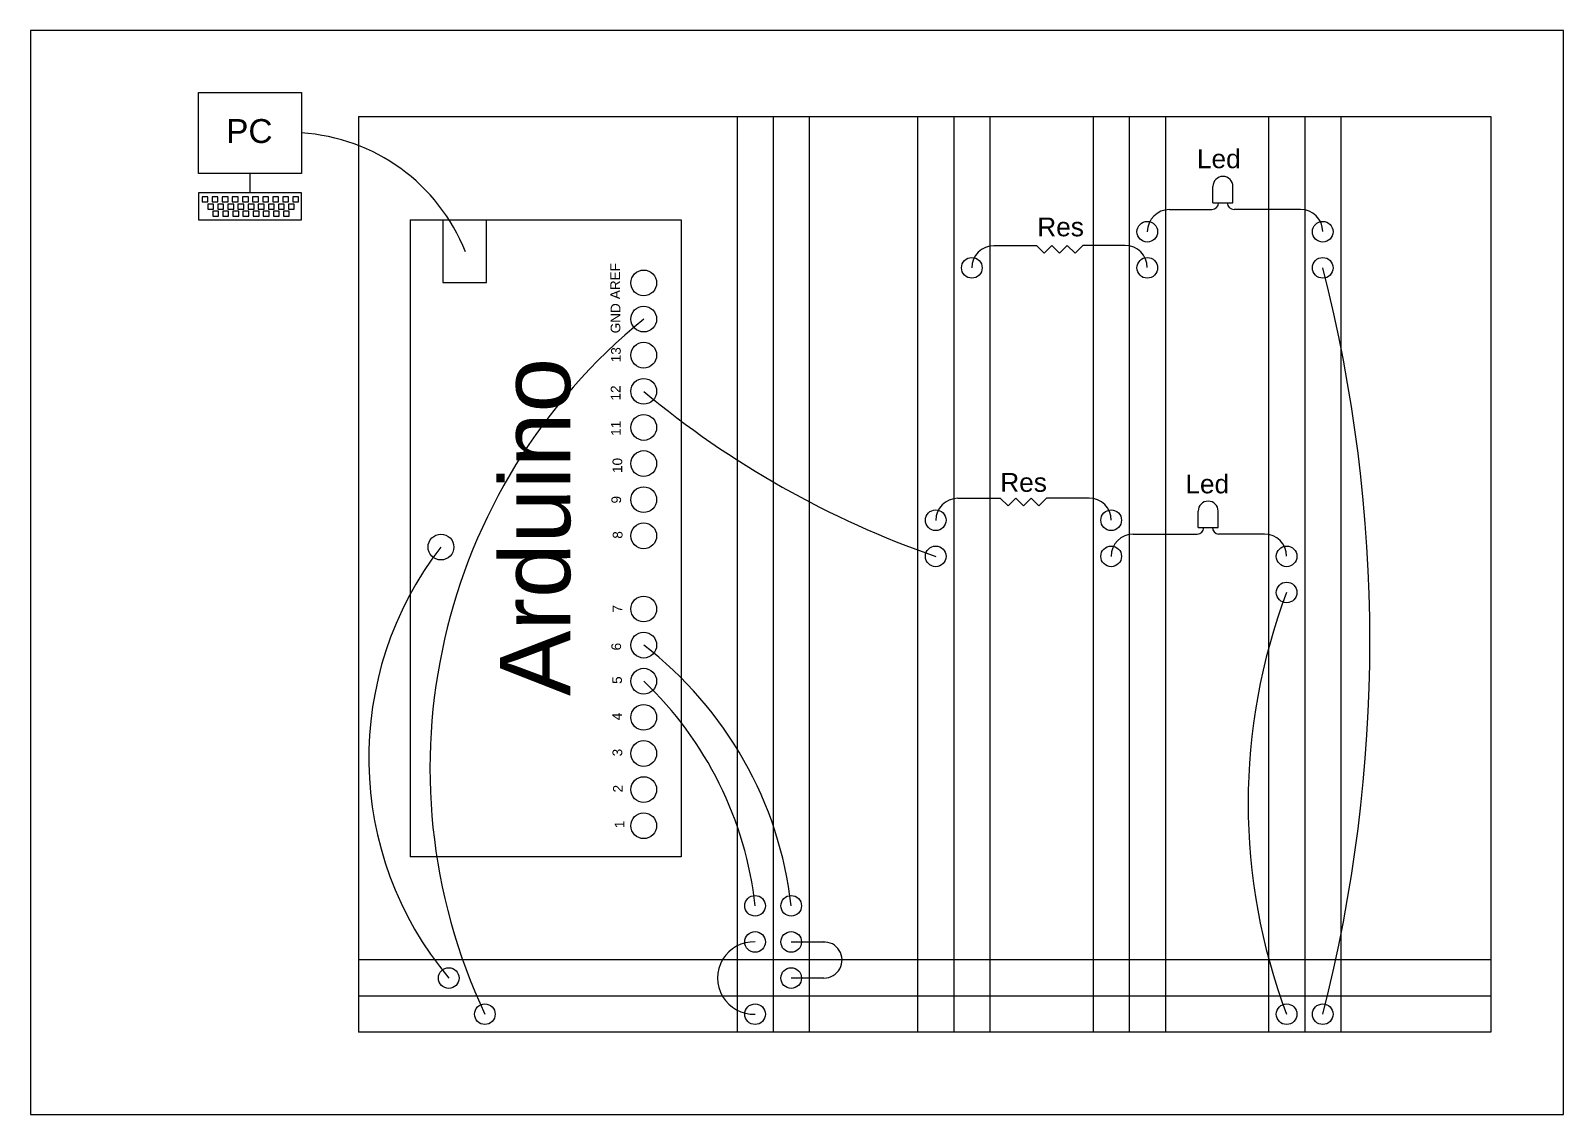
# Model space of a CAD drawing. Header units: millimetres. Extents: x 0 to 910, y 0 to 210.
# Drawn here: x 0 to 297, y 0 to 210 of the extents above; entities that cross this region are included whole.
import ezdxf

# ---------------------------------------------------------------- set-up
doc = ezdxf.new("R2010")
doc.units = ezdxf.units.MM
doc.layers.add('Collegamenti', color=83, linetype='Continuous')
doc.layers.add('Terzo circuito', color=184, linetype='Continuous')
doc.styles.get("Standard").update_dxf_attribs({"font": 'arial.ttf'})

msp = doc.modelspace()

# ---------------------------------------------------------------- linework, layer by layer
msp.add_lwpolyline([(0, 0), (297, 0), (297, 210), (0, 210)], close=True)
at = {"layer": 'Collegamenti'}
for p, q in [((229.1, 176.66), (229.1, 179.81)), ((232.98, 176.66), (232.98, 179.81)), ((220.67, 175.34), (228.89, 175.35)), ((229.1, 176.66), (232.98, 176.66)), ((246.09, 175.37), (233.19, 175.35)), ((186.67, 168.34), (194.89, 168.35)), ((196.39, 166.85), (194.89, 168.35)), ((197.88, 168.35), (196.39, 166.85)), ((199.38, 166.85), (197.88, 168.35)), ((200.88, 168.35), (199.38, 166.85)), ((202.37, 166.85), (200.88, 168.35)), ((203.87, 168.35), (202.37, 166.85)), ((212.09, 168.37), (203.87, 168.35)), ((179.67, 119.38), (187.89, 119.39)), ((189.39, 117.9), (187.89, 119.39)), ((190.88, 119.39), (189.39, 117.9)), ((192.38, 117.9), (190.88, 119.39)), ((193.88, 119.39), (192.38, 117.9)), ((195.37, 117.9), (193.88, 119.39)), ((196.87, 119.39), (195.37, 117.9)), ((205.09, 119.42), (196.87, 119.39)), ((226.23, 113.74), (226.23, 116.89)), ((230.11, 113.74), (230.11, 116.89)), ((226.23, 113.74), (230.11, 113.74)), ((213.67, 112.42), (226.02, 112.43)), ((239.09, 112.46), (230.17, 112.44)), ((147.38, 33.41), (153.9, 33.41)), ((153.73, 26.41), (147.38, 26.41))]:
    msp.add_line(p, q, dxfattribs=at)
for centre, radius, start, end in [((50.22, 153.62), 36.62, 21.7031, 86.4572), ((231.04, 179.81), 1.94, 0, 180), ((220.67, 171.04), 4.29, 90, 180), ((228.89, 176.66), 1.31, 270, 0), ((233.19, 176.66), 1.31, 180, 270), ((246.09, 171.08), 4.29, 0, 90), ((186.67, 164.04), 4.29, 90, 180), ((212.09, 164.08), 4.29, 0, 90), ((-31.06, 91.73), 290.58, 345.5896, 14.4104), ((189.49, 67.09), 112.11, 129.0876, 205.1651), ((234.45, 278.64), 180.46, 230.1464, 250.8945), ((179.67, 115.09), 4.29, 90, 180), ((205.09, 115.13), 4.29, 0, 90), ((228.17, 116.89), 1.94, 0, 180), ((226.02, 113.74), 1.31, 270, 0), ((230.32, 113.74), 1.31, 180, 263.7176), ((132.11, 69.11), 66.58, 142.1897, 219.8838), ((213.67, 108.13), 4.29, 90, 180), ((239.09, 108.16), 4.29, 0, 90), ((351.59, 60.27), 115.67, 159.3156, 200.6844), ((73.49, 31.96), 74.37, 6.5267, 52.4624), ((69.96, 32.61), 70.86, 6.325, 46.4181), ((140.11, 26.41), 7.01, 87.8232, 272.1768), ((153.73, 29.91), 3.5, 269.9214, 92.8566)]:
    msp.add_arc(centre, radius, start, end, dxfattribs=at)
at = {"layer": 'Terzo circuito'}
for p, q in [((32.5, 182.34), (32.5, 198)), ((32.5, 198), (52.49, 198)), ((52.49, 198), (52.49, 182.34)), ((63.52, 193.34), (63.52, 15.91)), ((63.52, 193.34), (282.94, 193.34)), ((136.88, 193.34), (136.88, 15.91)), ((143.88, 193.34), (143.88, 15.91)), ((150.88, 193.34), (150.88, 15.91)), ((171.88, 193.34), (171.88, 15.91)), ((178.88, 193.34), (178.88, 15.91)), ((185.88, 193.34), (185.88, 15.91)), ((205.88, 193.34), (205.88, 15.91)), ((212.88, 193.34), (212.88, 15.91)), ((219.88, 193.34), (219.88, 15.91)), ((239.88, 193.34), (239.88, 15.91)), ((246.88, 193.34), (246.88, 15.91)), ((253.88, 193.34), (253.88, 15.91)), ((282.94, 193.34), (282.94, 15.91)), ((52.49, 182.34), (32.5, 182.34)), ((42.49, 182.34), (42.49, 178.59)), ((32.5, 178.59), (32.5, 173.34)), ((52.49, 178.59), (32.5, 178.59)), ((52.49, 173.34), (52.49, 178.59)), ((32.5, 173.34), (52.49, 173.34)), ((73.52, 173.34), (73.52, 49.91)), ((73.52, 173.34), (126.06, 173.34)), ((79.87, 173.34), (79.87, 161.2)), ((88.33, 161.2), (88.33, 173.34)), ((126.06, 173.34), (126.06, 49.91)), ((79.87, 161.2), (88.33, 161.2)), ((126.06, 49.91), (73.52, 49.91)), ((282.94, 29.91), (63.52, 29.91)), ((282.94, 22.91), (63.52, 22.91)), ((282.94, 15.91), (63.52, 15.91))]:
    msp.add_line(p, q, dxfattribs=at)
for points in [[(33.23, 176.82), (34.36, 176.82), (34.36, 177.8), (33.23, 177.8)], [(34.33, 175.43), (35.46, 175.43), (35.46, 176.4), (34.33, 176.4)], [(35.16, 176.82), (36.3, 176.82), (36.3, 177.8), (35.16, 177.8)], [(36.26, 175.43), (37.4, 175.43), (37.4, 176.4), (36.26, 176.4)], [(37.12, 176.82), (38.25, 176.82), (38.25, 177.8), (37.12, 177.8)], [(38.22, 175.43), (39.35, 175.43), (39.35, 176.4), (38.22, 176.4)], [(39.05, 176.82), (40.19, 176.82), (40.19, 177.8), (39.05, 177.8)], [(40.15, 175.43), (41.29, 175.43), (41.29, 176.4), (40.15, 176.4)], [(41.07, 176.82), (42.2, 176.82), (42.2, 177.8), (41.07, 177.8)], [(42.17, 175.43), (43.3, 175.43), (43.3, 176.4), (42.17, 176.4)], [(43.01, 176.82), (44.14, 176.82), (44.14, 177.8), (43.01, 177.8)], [(44.11, 175.43), (45.24, 175.43), (45.24, 176.4), (44.11, 176.4)], [(44.96, 176.82), (46.09, 176.82), (46.09, 177.8), (44.96, 177.8)], [(46.06, 175.43), (47.19, 175.43), (47.19, 176.4), (46.06, 176.4)], [(46.9, 176.82), (48.03, 176.82), (48.03, 177.8), (46.9, 177.8)], [(48, 175.43), (49.13, 175.43), (49.13, 176.4), (48, 176.4)], [(48.84, 176.8), (49.97, 176.8), (49.97, 177.77), (48.84, 177.77)], [(49.94, 175.4), (51.07, 175.4), (51.07, 176.38), (49.94, 176.38)], [(50.78, 176.8), (51.91, 176.8), (51.91, 177.77), (50.78, 177.77)], [(35.3, 174.02), (36.43, 174.02), (36.43, 174.99), (35.3, 174.99)], [(37.24, 174.02), (38.37, 174.02), (38.37, 174.99), (37.24, 174.99)], [(39.19, 174.02), (40.33, 174.02), (40.33, 174.99), (39.19, 174.99)], [(41.13, 174.02), (42.26, 174.02), (42.26, 174.99), (41.13, 174.99)], [(43.14, 174.02), (44.28, 174.02), (44.28, 174.99), (43.14, 174.99)], [(45.08, 174.02), (46.21, 174.02), (46.21, 174.99), (45.08, 174.99)], [(47.04, 174.02), (48.17, 174.02), (48.17, 174.99), (47.04, 174.99)], [(48.97, 174.02), (50.1, 174.02), (50.1, 174.99), (48.97, 174.99)]]:
    msp.add_lwpolyline(points, close=True, dxfattribs=at)
for centre, radius in [((216.38, 171.04), 2), ((250.38, 171.04), 2), ((118.8, 161.11), 2.5), ((182.38, 164.04), 2), ((216.38, 164.04), 2), ((250.38, 164.04), 2), ((118.8, 154.11), 2.5), ((118.8, 147.11), 2.5), ((118.8, 140.11), 2.5), ((118.8, 133.11), 2.5), ((118.8, 126.11), 2.5), ((118.8, 119.11), 2.5), ((175.38, 115.13), 2), ((209.38, 115.13), 2), ((118.8, 112.11), 2.5), ((79.51, 109.93), 2.5), ((175.38, 108.13), 2), ((209.38, 108.13), 2), ((243.38, 108.13), 2), ((243.38, 101.13), 2), ((118.8, 97.93), 2.5), ((118.8, 90.93), 2.5), ((118.8, 83.93), 2.5), ((118.8, 76.93), 2.5), ((118.8, 69.93), 2.5), ((118.8, 62.93), 2.5), ((118.8, 55.93), 2.5), ((140.38, 40.41), 2), ((147.38, 40.41), 2), ((140.38, 33.41), 2), ((147.38, 33.41), 2), ((81.02, 26.41), 2), ((147.38, 26.41), 2), ((88.02, 19.41), 2), ((140.38, 19.41), 2), ((243.38, 19.41), 2), ((250.38, 19.41), 2)]:
    msp.add_circle(centre, radius, dxfattribs=at)

# ---------------------------------------------------------------- texts
at = {"layer": 'Collegamenti'}
for s, p in [('Led', (226, 183.35)), ('Res', (195.06, 170.15)), ('Res', (187.89, 120.64)), ('Led', (223.76, 120.34))]:
    msp.add_text(s, height=3.637, dxfattribs=at).set_placement(p)
at = {"layer": 'Terzo circuito'}
msp.add_text('PC', height=4.632, dxfattribs=at).set_placement((37.88, 188.23))
for s, height, p in [('AREF', 1.88, (114.21, 157.96)), ('GND', 1.88, (114.27, 151.35)), ('13', 1.88, (114.35, 145.74)), ('Arduino', 13.604, (104.55, 81.08)), ('12', 1.88, (114.3, 138.33)), ('11', 1.88, (114.35, 131.48)), ('10', 1.88, (114.63, 124.28)), ('9', 1.88, (114.41, 118.37)), ('8', 1.88, (114.68, 111.55)), ('7', 1.88, (114.68, 97.23)), ('6', 1.88, (114.41, 89.9)), ('5', 1.88, (114.57, 83.41)), ('4', 1.88, (114.57, 76.36)), ('3', 1.88, (114.63, 69.37)), ('2', 1.88, (114.74, 62.38)), ('1', 1.88, (115.06, 55.46))]:
    msp.add_text(s, height=height, rotation=90, dxfattribs=at).set_placement(p)

doc.saveas('drawing.dxf')
